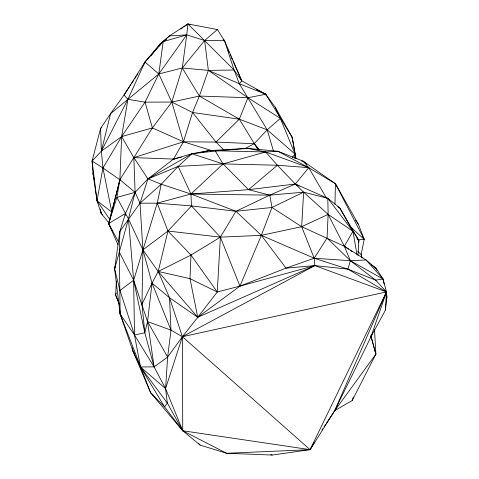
<?xml version="1.0" encoding="UTF-8"?>
<svg xmlns="http://www.w3.org/2000/svg" width="479" height="479" viewBox="0 0 479 479"><rect width="100%" height="100%" fill="white"/><g stroke="black" fill="none" stroke-linecap="round" stroke-linejoin="round"><path stroke-width="0.72" d="M119.846 234.285L119.852 231.399L125.522 213.418L135.108 192.336L147.951 178.889L173.506 159.076L191.917 153.765L208.856 150.604L247.643 148.37L277.916 151.28L303.159 161.16L335.426 183.732L358.478 224.453L364.226 239.404L361.154 254.445L361.591 257.361M109.134 223.196L101.147 213.359L101.153 211.868M294.944 158.447L295.016 154.052L292.196 137.281L275.15 107.128L265.731 94.267L241.799 80.867L234.063 70.012L187.918 23.95L169.44 35.937L160.519 43.553L144.957 62.007L124.043 95.004L110.583 113.619L100.554 128.522L92.112 161.058L92.962 173.524L97.015 200.743L101.147 213.359L102.692 214.873M374.147 330.899L374.536 329.486L375.877 354.149L334.743 410.623L310.093 449.661L272.186 455.05L226.621 453.29L200.114 445.087L182.75 430.759L165.56 388.625L154.1 366.878L144.808 332.767L141.988 304.237L142.898 249.864L140.006 203.174L135.108 192.336L133.851 157.621L121.63 136.587L127.899 99.333L144.957 62.007L163.183 41.613L169.44 35.937L186.744 34.859L204.623 40.505L224.537 40.733L241.799 80.867L239.362 83.771L267.192 129.833L273.509 151.22M334.959 204.264L335.426 183.732L308.751 167.674L277.916 151.28L265.677 151.975L208.856 150.604L200.917 152.508M314.212 442.65L310.093 449.661L226.621 453.29L182.75 430.759L150.592 392.696L133.084 351.442L120.127 314.014L119.307 252.074L119.852 231.399L140.006 203.174L161.267 184.211L178.17 166.387L191.917 153.765L215.311 151.023L247.643 148.37L265.677 151.975L308.751 167.674L326.594 198.294M117.96 244.691L108.649 223.567L116.882 197.42L119.87 179.715L121.63 136.587L145.029 102.153L158.806 73.964L186.744 34.859L187.918 23.95L217.34 29.56L224.537 40.733L234.063 70.012L239.362 83.771L265.731 94.267L292.196 137.281L296.01 158.573M150.897 55.959L160.519 43.553L163.183 41.613L186.744 34.859L182.283 67.982L171.805 102.063L152.394 127.923L133.851 157.621L147.951 178.889L161.267 184.211L157.208 203.168L167.979 231.034L190.983 255.062L189.995 278.652L197.749 317.278L182.403 336.713L167.632 357.071L154.1 366.878L140.509 366.956L133.084 351.442L132.324 347.79M326.516 423.131L334.743 410.623L370.997 336.791L385.427 310.117L386.888 297.142L386.469 291.915L314.859 265.594L314.206 258.229L327.061 238.045L328.133 214.412L327.804 198.324L295.309 184.02L277.407 165.243L265.677 151.975L223.046 163.92L178.17 166.387L147.951 178.889L140.006 203.174L157.208 203.168L191.48 205.934L235.973 211.299L271.988 207.467L303.638 192.169L327.804 198.324L339.725 207.886L358.867 240.506L358.011 255.397M116.349 280.928L115.643 295.118L119.612 305.548M178.17 166.387L190.947 194.019L191.48 205.934L167.979 231.034L142.898 249.864L158.202 271.461L169.518 297.74L170.985 330.139L167.632 357.071L165.56 388.625L167.321 403.055L164.548 406.893L140.509 366.956L134.491 335.055L133.653 280.233L157.208 203.168L190.947 194.019L248.535 189.654L269.785 195.151L271.988 207.467L301.656 226.693L344.329 246.254L365.992 259.965L376.093 268.288L383.038 279L386.469 291.915L310.093 449.661L182.75 430.759L164.548 406.893L150.592 392.696L120.127 314.014L114.643 268.947L128.444 218.903L135.108 192.336L116.882 197.42L128.444 218.903L142.898 249.864L152.035 283.119L169.518 297.74L197.749 317.278L217.256 291.98L220.382 237.159L235.973 211.299L269.785 195.151L295.309 184.02L308.751 167.674L303.159 161.16L301.668 161.136M385.427 310.117L386.469 291.915L375.638 280.137L350.365 260.708L327.061 238.045M371.129 335.3L370.997 336.791L375.877 354.149L352.185 400.504L334.743 410.623L386.469 291.915L347.922 269.144L314.206 258.229L261.33 235.339L235.973 211.299L190.947 194.019L161.267 184.211M112.343 230.89L108.649 223.567L119.87 179.715L133.851 157.621L173.506 159.076L183.439 141.796L171.805 102.063L158.806 73.964L163.183 41.613M358.567 242.715L358.867 240.506L352.939 231.291L339.725 207.886L337.761 206.832M119.307 252.074L133.653 280.233L147.544 321.583L154.1 366.878L134.491 335.055L119.96 290.448L114.643 268.947L119.852 231.399M125.127 215.58L125.522 213.418L108.649 223.567L118.433 241.781M114.643 268.947L115.708 263.887M141.988 304.237L152.035 283.119L158.202 271.461L167.979 231.034L220.382 237.159L261.33 235.339L301.656 226.693L328.133 214.412L352.939 231.291L357.029 254.726M119.618 307.374L120.127 314.014L134.491 335.055L144.808 332.767L147.544 321.583L152.035 283.119L170.985 330.139L182.403 336.713L310.093 449.661M111.978 211.335L119.87 179.715L102.925 167.961L92.112 161.058L92.788 159.723M108.649 223.567L111.799 212.053L102.925 167.961L101.38 151.136L100.554 128.522L101.644 127.516M116.241 292.986L115.643 295.118L119.103 303.237M93.375 172.087L92.962 173.524L94.746 182.218M158.202 271.461L197.749 317.278L239.949 286.131L220.382 237.159L190.983 255.062L158.202 271.461L189.995 278.652L217.256 291.98L239.949 286.131L286.017 268.144L314.859 265.594L347.922 269.144L350.365 260.708L344.329 246.254L328.133 214.412L303.638 192.169L295.309 184.02L248.535 189.654L223.046 163.92L215.311 151.023M160.094 44.984L160.519 43.553L166.476 39.29M133.851 157.621L183.439 141.796L192.546 112.487L199.39 96.045L208.353 70.377L204.623 40.505L217.34 29.56M271.988 207.467L261.33 235.339L239.949 286.131L314.859 265.594L182.403 336.713L165.56 388.625L140.509 366.956L167.321 403.055L182.75 430.759L182.403 336.713L169.518 297.74M371.698 334.707L370.997 336.791L386.469 291.915L182.403 336.713M352.185 400.504L353.4 397.007M266.204 95.668L265.731 94.267L247.918 97.74L239.326 119.187L215.993 142.077L183.439 141.796L152.394 127.923L121.63 136.587L101.38 151.136L92.112 161.058L97.015 200.743L110.044 219.789M143.718 64.671L144.957 62.007L158.806 73.964L182.283 67.982L208.353 70.377L234.063 70.012M130.935 84.514L124.043 95.004L127.899 99.333L101.38 151.136L110.583 113.619L158.806 73.964M159.148 46.158L160.519 43.553M92.112 161.058L92.842 159.758M345.407 247.284L344.329 246.254L352.939 231.291L327.804 198.324M386.17 298.381L386.888 297.142L386.272 294.238M121.63 136.587L102.925 167.961L97.015 200.743L111.799 212.053M131.749 83.28L133.773 80.197M134.587 78.963L136.21 76.49M137.018 75.257L137.832 74.023M321.99 430.004L322.816 428.753M324.049 426.879L325.696 424.376M204.623 40.505L182.283 67.982L199.39 96.045L239.326 119.187L267.192 129.833L295.016 154.052L295.19 158.459M292.25 157.423L295.016 154.052L280.353 118.385L275.15 107.128M244.434 148.861L254.133 143.73L267.192 129.833L280.353 118.385L247.918 97.74L208.353 70.377L239.362 83.771M308.751 167.674L277.407 165.243L223.046 163.92L190.947 194.019L269.785 195.151L303.638 192.169L301.656 226.693L314.206 258.229L350.365 260.708L365.992 259.965L383.038 279L384.116 284.083M248.535 189.654L277.407 165.243M119.96 290.448L133.653 280.233L128.444 218.903M180.769 29.063L182.559 27.782M183.75 26.932L187.918 23.95L190.001 24.686M147.951 178.889L191.917 153.765L223.046 163.92M197.749 317.278L314.859 265.594M314.206 258.229L286.017 268.144L261.33 235.339M181.439 157.172L173.506 159.076L174.997 159.004M127.899 99.333L145.029 102.153L171.805 102.063L199.39 96.045L247.918 97.74M275.718 151.52L277.916 151.28M357.753 239.811L364.226 239.404L335.426 183.732M171.805 102.063L192.546 112.487L215.993 142.077L254.133 143.73L259.57 149.843M192.546 112.487L239.326 119.187L258.199 149.933M223.831 40.595L224.537 40.733L223.022 39.248M208.856 150.604L210.988 151.184M183.439 141.796L211.79 150.634M270.767 454.595L272.186 455.05M170.985 330.139L147.544 321.583L167.632 357.071M263.648 93.471L265.731 94.267L256.57 89.573M347.922 269.144L375.638 280.137L383.038 279L350.365 260.708M374.135 267.306L376.093 268.288L376.865 270.348M299.231 186.127L295.309 184.02L297.13 185.325M344.329 246.254L348.604 249.224M350.436 250.493L352.269 251.762M371.207 264.899L376.093 268.288M119.87 179.715L135.108 192.336M357.807 251.475L361.154 254.445L362.112 257.989M303.159 161.16L306.428 164.135M350.592 226.866L364.226 239.404M150.592 392.696L153.813 395.744M215.993 142.077L223.891 150.023M191.48 205.934L220.382 237.159M120.127 314.014L121.091 315.086M198.641 443.392L200.114 445.087M356.939 238.249L358.867 240.506M254.133 143.73L258.882 149.484M133.084 351.442L134.473 353.203M190.983 255.062L217.256 291.98M355.484 220.166L358.478 224.453M181.278 428.184L182.75 430.759M228.094 50.151L229.01 52.199M230.225 54.929L230.836 56.294M231.447 57.66L232.363 59.707M232.968 61.072L241.799 80.867M386.373 295.771L386.888 297.142M145.029 102.153L152.394 127.923M370.914 335.593L375.877 354.149M133.653 280.233L144.808 332.767M100.255 209.012L101.147 213.359M292.639 141.67L292.196 137.281L292.244 138.754"/></g></svg>
